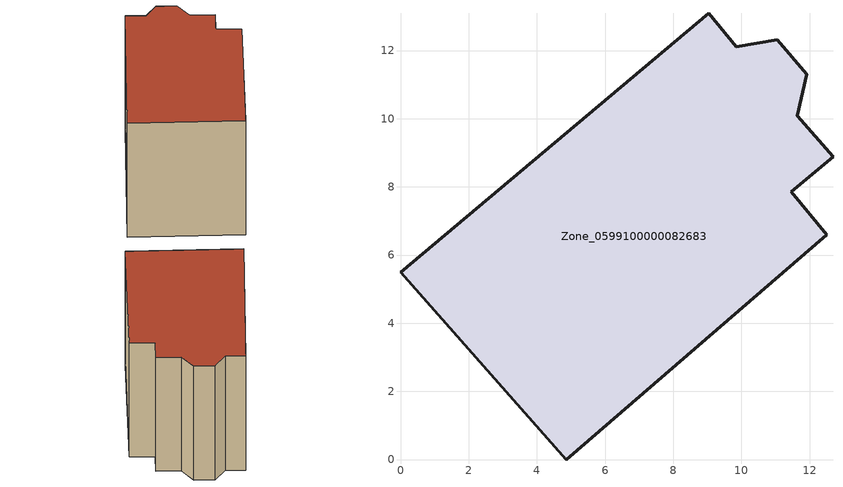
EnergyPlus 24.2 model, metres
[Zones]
Zone_0599100000082683
 floor ground (C_G): 9.85,12.11 11.05,12.31 11.92,11.31 11.64,10.08 12.69,8.89 11.47,7.85 12.51,6.59 4.87,0 0,5.5 9.04,13.09 z0
 wall outside (C_F): 4.87,0 12.51,6.59 11.47,7.85 12.69,8.89 11.64,10.08 11.92,11.31 11.05,12.31 9.85,12.11 9.04,13.09 0,5.5 4.87,0 z0:8.54
 roof outside (C_R): 9.04,13.09 0,5.5 4.87,0 12.51,6.59 11.47,7.85 12.69,8.89 11.64,10.08 11.92,11.31 11.05,12.31 9.85,12.11 z8.54
[BUILDING]
Pand.0599100000082683: North Axis=0; Terrain=City; Loads Convergence Tolerance Value=0.04; Temperature Convergence Tolerance Value=0.4; Solar Distribution=FullExterior; Maximum Number of Warmup Days=25; Minimum Number of Warmup Days=1
[Site:Location]
Rotterdam.The.Hague.AP_ZH_NLD Design_Conditions: Latitude=51.96; Longitude=4.45; Time Zone=1; Elevation=-4.5
[SITE:GROUNDTEMPERATURE:BUILDINGSURFACE]
18, 18, 18, 18, 18, 18, 18, 18, 18, 18, 18, 18
[MATERIAL] Thermal Absorptance=0.9; Solar Absorptance=0.7; Visible Absorptance=0.7
Name | Roughness | Thickness | Conductivity | Density | Specific Heat
G.D.1965 | MediumSmooth | 0.15 | 1 | 540 | 1210
F.D.1965 | Rough | 0.3 | 0.857143 | 1920 | 840
R.D.1965 | MediumRough | 0.2 | 0.08 | 1500 | 1000
[CONSTRUCTION]
C_G: G.D.1965
C_F: F.D.1965
C_R: R.D.1965
[ZONE]
Zone_0599100000082683: Type=1; Multiplier=1; Ceiling Height=Autocalculate; Volume=Autocalculate; Floor Area=autocalculate; Part of Total Floor Area=Yes
[ZONEINFILTRATION:DESIGNFLOWRATE]
Infil_Zone_0599100000082683: Zone or ZoneList or Space or SpaceList=Zone_0599100000082683; Schedule=AlwaysOn; Design Flow Rate Calculation Method=Flow/Area; Flow Rate per Floor Area=0.0042; Constant Term Coefficient=1; Temperature Term Coefficient=0; Velocity Term Coefficient=0; Velocity Squared Term Coefficient=0
[HVACTEMPLATE:ZONE:IDEALLOADSAIRSYSTEM]
Zone_0599100000082683: Maximum Heating Supply Air Temperature=50; Minimum Cooling Supply Air Temperature=13; Maximum Heating Supply Air Humidity Ratio=0.0156; Minimum Cooling Supply Air Humidity Ratio=0.0077; Heating Limit=NoLimit; Cooling Limit=NoLimit; Dehumidification Control Type=ConstantSensibleHeatRatio; Cooling Sensible Heat Ratio=0.7; Dehumidification Setpoint=60; Humidification Control Type=None; Humidification Setpoint=30; Outdoor Air Method=None; Outdoor Air Flow Rate per Person=0.00944; Outdoor Air Flow Rate per Zone Floor Area=0; Outdoor Air Flow Rate per Zone=0; Demand Controlled Ventilation Type=None; Outdoor Air Economizer Type=NoEconomizer; Heat Recovery Type=None; Sensible Heat Recovery Effectiveness=0.7; Latent Heat Recovery Effectiveness=0.65
[ZONECONTROL:THERMOSTAT]
ThermostatControl_Zone_0599100000082683: Zone or ZoneList=Zone_0599100000082683; Control Type Schedule=DualSetpointControlType; Control 1=Thermostat_Zone_0599100000082683; Temperature Difference Between Cutout And Setpoint=0
[THERMOSTATSETPOINT:DUALSETPOINT]
Thermostat_Zone_0599100000082683: Heating Setpoint Temperature Schedule=HeatingSetpoint_Zone_0599100000082683; Cooling Setpoint Temperature Schedule=CoolingSetpoint_Zone_0599100000082683
[SCHEDULE:COMPACT]
HeatingSetpoint_Zone_0599100000082683: Through: 12/31, For: AllDays, Until: 24:00, 21
CoolingSetpoint_Zone_0599100000082683: Through: 12/31, For: AllDays, Until: 24:00, 24
DualSetpointControlType: Through: 12/31, For: AllDays, Until: 24:00, 4
AlwaysOn: Through: 12/31, For: AllDays, Until: 24:00, 1
